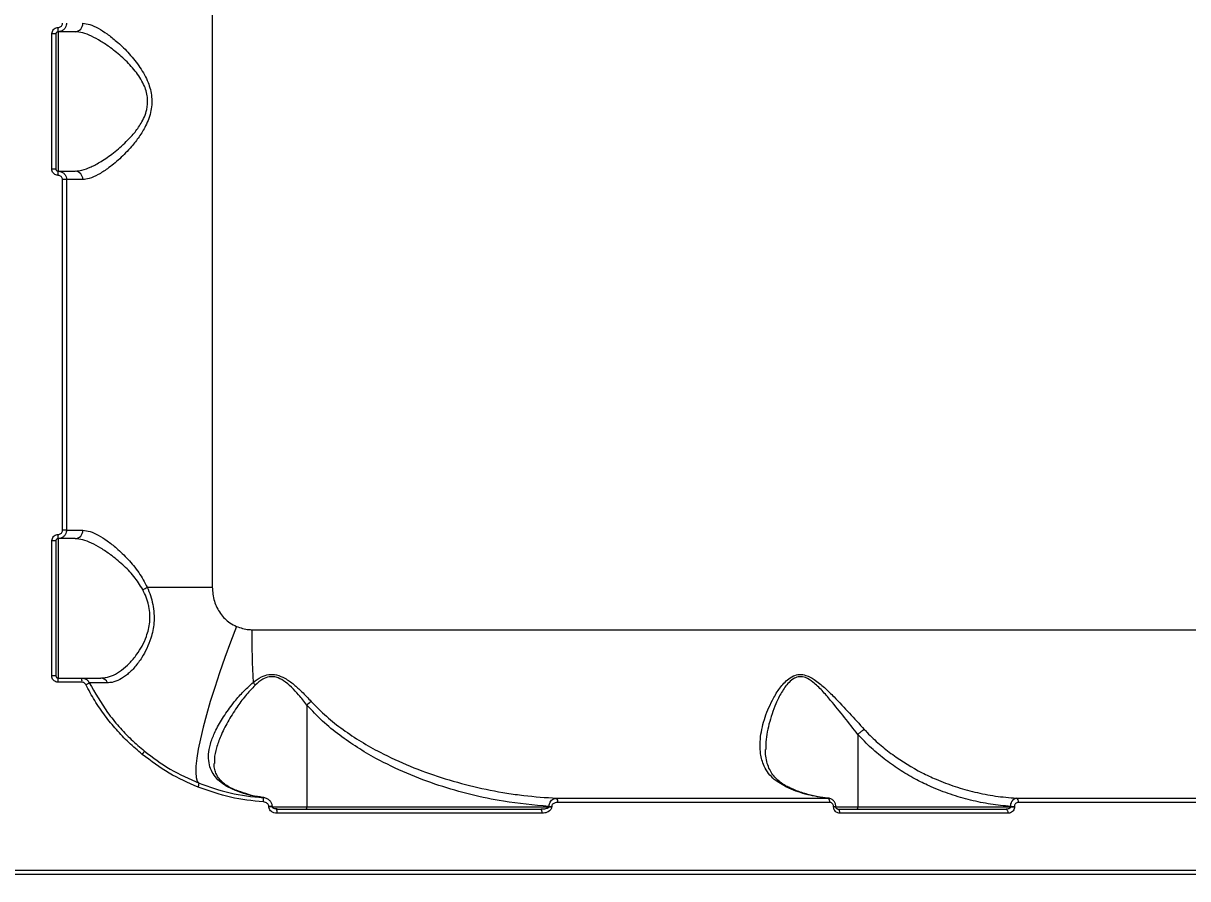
# Model space of a CAD drawing. Header units: millimetres. Extents: x -6796 to 9036, y -6828 to 5710.
# Drawn here: x -2676.7 to -2401.1, y -1314.9 to -1112.4 of the extents above; entities that cross this region are included whole.
import ezdxf

# ---------------------------------------------------------------- set-up
doc = ezdxf.new("R2010")
doc.units = ezdxf.units.MM
doc.layers.add('DIKOM_РАЗМЕР_ЗОНА', color=7, linetype='Continuous')
doc.layers.add('DIKOM_РАЗМЕР_ОБЪЕКТА', color=7, linetype='Continuous')
doc.styles.add('style1', font='arial.ttf', dxfattribs={"width": 0.8})
doc.dimstyles.new('1-50', dxfattribs={"dimtxt": 300, "dimasz": 200, "dimexe": 100, "dimexo": 0, "dimgap": 100, "dimtad": 1, "dimtxsty": 'style1', "dimcen": 200, "dimclrd": 7, "dimclre": 7, "dimclrt": 7, "dimadec": 1, "dimazin": 2, "dimtfac": 1, "dimtmove": 0, "dimatfit": 2, "dimfxl": 0, "dimlwd": 25, "dimlwe": 18, "dimarcsym": 0})

# ---------------------------------------------------------------- blocks, each defined once
blk = doc.blocks.new('*D11')
at = {"layer": 'Defpoints', "color": 0, "transparency": 16777216}
for p in [(-5295.52, 688.88), (5479.37, 352.85), (5479.37, -5858.19)]:
    blk.add_point(p, dxfattribs=at)
at = {"layer": 'DIKOM_РАЗМЕР_ОБЪЕКТА', "color": 7, "lineweight": 18, "transparency": 16777216}
for p, q in [((-5295.52, 688.88), (-5295.52, -5958.19)), ((5479.37, 352.85), (5479.37, -5958.19))]:
    blk.add_line(p, q, dxfattribs=at)
at = {"layer": 'DIKOM_РАЗМЕР_ОБЪЕКТА', "color": 7, "lineweight": 25, "transparency": 16777216}
blk.add_line((-5095.52, -5858.19), (5279.37, -5858.19), dxfattribs=at)
at = {"layer": 'DIKOM_РАЗМЕР_ОБЪЕКТА', "color": 7, "transparency": 16777216}
for points in [[(-5095.52, -5824.85), (-5095.52, -5891.52), (-5295.52, -5858.19)], [(5279.37, -5824.85), (5279.37, -5891.52), (5479.37, -5858.19)]]:
    blk.add_solid(points, dxfattribs=at)
at = {"layer": 'DIKOM_РАЗМЕР_ОБЪЕКТА', "color": 7, "transparency": 16777216, "insert": (180.34, -5605.01), "char_height": 300, "attachment_point": 5, "style": 'style1'}
blk.add_mtext('10800', dxfattribs=at)
blk = doc.blocks.new('*D14')
at = {"layer": 'Defpoints', "color": 0, "transparency": 16777216}
for p in [(-6795.52, 688.88), (6979.37, 688.88), (6979.37, -6727.83)]:
    blk.add_point(p, dxfattribs=at)
at = {"layer": 'DIKOM_РАЗМЕР_ЗОНА', "color": 7, "lineweight": 18, "transparency": 16777216}
for p, q in [((-6795.52, 688.88), (-6795.52, -6827.83)), ((6979.37, 688.88), (6979.37, -6827.83))]:
    blk.add_line(p, q, dxfattribs=at)
at = {"layer": 'DIKOM_РАЗМЕР_ЗОНА', "color": 7, "lineweight": 25, "transparency": 16777216}
blk.add_line((-6595.52, -6727.83), (6779.37, -6727.83), dxfattribs=at)
at = {"layer": 'DIKOM_РАЗМЕР_ЗОНА', "color": 7, "transparency": 16777216}
for points in [[(-6595.52, -6694.5), (-6595.52, -6761.17), (-6795.52, -6727.83)], [(6779.37, -6694.5), (6779.37, -6761.17), (6979.37, -6727.83)]]:
    blk.add_solid(points, dxfattribs=at)
at = {"layer": 'DIKOM_РАЗМЕР_ЗОНА', "color": 7, "transparency": 16777216, "insert": (26.03, -6474.56), "char_height": 300, "attachment_point": 5, "style": 'style1'}
blk.add_mtext('13800', dxfattribs=at)

msp = doc.modelspace()

# ---------------------------------------------------------------- linework, layer by layer
at = {"color": 7, "linetype": 'Continuous', "lineweight": 15}
for p, q in [((-2632.011, -895.885), (-2632.011, -1245.885)), ((-2669.978, -1146.885), (-2669.978, -1114.885)), ((-2669.013, -1114.885), (-2669.978, -1114.885)), ((-2669.013, -1114.885), (-2669.013, -1146.885)), ((-2664.463, -1114.385), (-2668.513, -1114.385)), ((-2668.513, -1114.385), (-2668.513, -1147.385)), ((-2669.013, -1146.885), (-2669.978, -1146.885)), ((-2668.513, -1147.385), (-2664.463, -1147.385)), ((-2667.472, -1232.385), (-2667.472, -1149.385)), ((-2666.513, -1149.385), (-2667.472, -1149.385)), ((-2662.655, -1149.385), (-2666.513, -1149.385)), ((-2666.513, -1149.385), (-2666.513, -1232.385)), ((-2669.978, -1266.885), (-2669.978, -1234.885)), ((-2669.013, -1234.885), (-2669.978, -1234.885)), ((-2669.013, -1234.885), (-2669.013, -1266.885)), ((-2664.463, -1234.385), (-2668.513, -1234.385)), ((-2668.513, -1234.385), (-2668.513, -1267.385)), ((-2666.513, -1232.385), (-2667.472, -1232.385)), ((-2666.513, -1232.385), (-2662.655, -1232.385)), ((-2647.42, -1245.885), (-2632.011, -1245.885)), ((-2622.666, -1255.935), (-2302.513, -1255.935)), ((-2669.013, -1266.885), (-2669.978, -1266.885)), ((-2668.513, -1267.385), (-2662.9, -1267.385)), ((-2662.848, -1268.385), (-2668.475, -1268.385)), ((-2609.596, -1273.772), (-2609.596, -1297.885)), ((-2479.16, -1280.725), (-2479.16, -1297.885)), ((-2626.364, -1293.987), (-2626.335, -1293.999)), ((-2619.824, -1295.644), (-2620.469, -1295.556)), ((-2618.609, -1297.885), (-2618.609, -1297.791)), ((-2617.766, -1297.791), (-2618.609, -1297.791)), ((-2617.766, -1297.885), (-2618.609, -1297.885)), ((-2617.778, -1297.885), (-2609.596, -1297.885)), ((-2617.766, -1297.885), (-2617.766, -1297.791)), ((-2609.596, -1297.885), (-2552.308, -1297.885)), ((-2552.308, -1297.885), (-2552.308, -1297.764)), ((-2552.308, -1297.764), (-2551.661, -1297.764)), ((-2552.308, -1297.885), (-2551.661, -1297.885)), ((-2551.661, -1297.764), (-2551.661, -1297.885)), ((-2550.498, -1295.828), (-2486.318, -1295.828)), ((-2485.88, -1296.825), (-2550.202, -1296.825)), ((-2484.908, -1297.885), (-2484.908, -1297.852)), ((-2484.383, -1297.852), (-2484.908, -1297.852)), ((-2484.383, -1297.885), (-2484.908, -1297.885)), ((-2484.383, -1297.885), (-2484.383, -1297.852)), ((-2484.367, -1297.885), (-2479.16, -1297.885)), ((-2479.16, -1297.885), (-2443.006, -1297.885)), ((-2443.006, -1297.885), (-2443.006, -1297.782)), ((-2443.006, -1297.782), (-2442.106, -1297.782)), ((-2443.006, -1297.885), (-2442.106, -1297.885)), ((-2442.106, -1297.782), (-2442.106, -1297.885)), ((-2441.678, -1295.828), (-2375.846, -1295.828)), ((-2375.163, -1296.825), (-2441.141, -1296.825)), ((-2616.829, -1298.385), (-2554.312, -1298.385)), ((-2554.001, -1299.385), (-2616.667, -1299.385)), ((-2483.97, -1298.385), (-2444.201, -1298.385)), ((-2443.628, -1299.385), (-2483.491, -1299.385)), ((-2265.513, -1313.885), (-2683.513, -1313.885)), ((-2683.511, -1312.885), (-2264.513, -1312.885))]:
    msp.add_line(p, q, dxfattribs=at)
at = {"color": 7, "linetype": 'Continuous', "lineweight": 15, "flags": 128}
for points in [[(-2626.307, -1255.176), (-2627.714, -1258.869), (-2629.046, -1262.527), (-2630.292, -1266.112), (-2631.437, -1269.588), (-2632.472, -1272.923), (-2633.386, -1276.082), (-2634.17, -1279.035), (-2634.816, -1281.752), (-2635.318, -1284.207), (-2635.671, -1286.376), (-2635.871, -1288.236), (-2635.917, -1289.77), (-2635.807, -1290.962), (-2635.544, -1291.801), (-2635.129, -1292.279)], [(-2626.691, -1293.932), (-2626.44, -1293.961), (-2626.364, -1293.987)], [(-2609.762, -1298.385), (-2609.73, -1298.376), (-2609.699, -1298.347), (-2609.67, -1298.301), (-2609.645, -1298.239), (-2609.624, -1298.163), (-2609.609, -1298.076), (-2609.6, -1297.983), (-2609.596, -1297.885)], [(-2486.318, -1295.828), (-2486.231, -1295.859), (-2486.148, -1295.924), (-2486.072, -1296.02), (-2486.006, -1296.145), (-2485.953, -1296.293), (-2485.913, -1296.459), (-2485.888, -1296.639), (-2485.88, -1296.825)], [(-2479.323, -1298.385), (-2479.291, -1298.376), (-2479.261, -1298.347), (-2479.233, -1298.301), (-2479.208, -1298.239), (-2479.188, -1298.163), (-2479.173, -1298.076), (-2479.164, -1297.983), (-2479.16, -1297.885)], [(-2554.312, -1298.385), (-2554.252, -1298.404), (-2554.193, -1298.461), (-2554.139, -1298.554), (-2554.093, -1298.678), (-2554.054, -1298.83), (-2554.025, -1299.002), (-2554.007, -1299.19), (-2554.001, -1299.385)], [(-2483.97, -1298.385), (-2483.877, -1298.404), (-2483.787, -1298.461), (-2483.704, -1298.554), (-2483.631, -1298.678), (-2483.572, -1298.83), (-2483.528, -1299.002), (-2483.5, -1299.19), (-2483.491, -1299.385)], [(-2444.201, -1298.385), (-2444.09, -1298.404), (-2443.982, -1298.461), (-2443.883, -1298.554), (-2443.796, -1298.678), (-2443.725, -1298.83), (-2443.672, -1299.002), (-2443.639, -1299.19), (-2443.628, -1299.385)]]:
    msp.add_lwpolyline(points, dxfattribs=at)
at = {"color": 7, "linetype": 'Continuous', "lineweight": 15}
for centre, radius, start, end in [((-2675.057, -1113.633), 6.586, 353.44473, 2.15899), ((-2664.564, -1112.477), 1.911, 273.04808, 2.75225), ((-2675.053, -1148.137), 6.583, 357.83964, 6.55716), ((-2664.564, -1149.293), 1.911, 357.24608, 86.957), ((-2675.052, -1233.633), 6.582, 353.44208, 2.16112), ((-2664.564, -1232.477), 1.911, 273.041, 2.75592), ((-2651.36, -1239.547), 7.464, 292.82743, 301.87054), ((-2386.099, -1256.049), 236.566, 179.97246, 182.99591), ((-2675.053, -1268.137), 6.583, 357.83964, 6.55716), ((-2667.745, -1268.137), 4.903, 357.10092, 8.82284), ((-2658.467, -1269.145), 1.761, 21.13645, 88.17282), ((-2666.109, -1260.223), 9.65, 295.50115, 301.15768), ((-2626.772, -1272.583), 6.084, 35.65479, 43.27017), ((-2603.642, -1279.873), 8.525, 125.38581, 134.30449), ((-2651.224, -1283.03), 3.554, 317.20384, 332.53955), ((-2637.503, -1292.123), 2.379, 332.89975, 356.23517), ((-2621.842, -1296.362), 1.967, 349.75469, 19.14979), ((-2551.347, -1296.623), 1.163, 349.98126, 43.11791), ((-2442.057, -1296.675), 0.928, 350.70742, 65.90716), ((-2618.335, -1299.141), 1.685, 351.68039, 26.65676)]:
    msp.add_arc(centre, radius, start, end, dxfattribs=at)
for points, knots in [([(-2669.978, -1114.885), (-2669.971, -1114.775), (-2669.953, -1114.496), (-2669.773, -1114.075), (-2669.433, -1113.694), (-2668.982, -1113.435), (-2668.644, -1113.402), (-2668.475, -1113.385)], [0, 0, 0, 0, 0.1406343, 0.3550986, 0.5698634, 0.7848441, 1, 1, 1, 1]), ([(-2666.513, -1112.385), (-2666.523, -1112.532), (-2666.547, -1112.903), (-2666.786, -1113.465), (-2667.238, -1113.973), (-2667.838, -1114.319), (-2668.288, -1114.363), (-2668.513, -1114.385)], [0, 0, 0, 0, 0.140738, 0.355445, 0.570256, 0.7851193, 1, 1, 1, 1]), ([(-2668.475, -1113.385), (-2668.362, -1113.374), (-2668.137, -1113.352), (-2667.836, -1113.179), (-2667.61, -1112.925), (-2667.49, -1112.644), (-2667.477, -1112.459), (-2667.472, -1112.385)], [0, 0, 0, 0, 0.2150851, 0.4301976, 0.6449235, 0.8594073, 1, 1, 1, 1]), ([(-2662.655, -1112.385), (-2662.11, -1112.447), (-2661.002, -1112.572), (-2659.029, -1113.495), (-2656.899, -1114.847), (-2654.532, -1116.72), (-2651.954, -1119.182), (-2649.384, -1122.258), (-2647.339, -1125.675), (-2646.393, -1128.787), (-2646.264, -1131.232), (-2646.48, -1133.101), (-2647, -1134.947), (-2647.917, -1137.052), (-2649.301, -1139.309), (-2651.383, -1141.949), (-2653.95, -1144.556), (-2656.65, -1146.764), (-2659.077, -1148.31), (-2661.065, -1149.218), (-2662.157, -1149.333), (-2662.655, -1149.385)], [0, 0, 0, 0, 0.0545819, 0.1110304, 0.1659451, 0.2220121, 0.289071, 0.3579591, 0.4226731, 0.4774042, 0.5047499, 0.533099, 0.5623537, 0.5923825, 0.6398894, 0.6885833, 0.7592842, 0.8320594, 0.8901606, 0.9498681, 1, 1, 1, 1]), ([(-2668.513, -1114.385), (-2668.569, -1114.391), (-2668.682, -1114.402), (-2668.831, -1114.488), (-2668.945, -1114.615), (-2669.005, -1114.756), (-2669.011, -1114.848), (-2669.013, -1114.885)], [0, 0, 0, 0, 0.2153446, 0.4305333, 0.6452382, 0.8595842, 1, 1, 1, 1]), ([(-2664.463, -1147.385), (-2663.938, -1147.338), (-2662.802, -1147.236), (-2660.722, -1146.433), (-2658.209, -1145.079), (-2655.363, -1143.11), (-2652.69, -1140.815), (-2650.474, -1138.438), (-2649.023, -1136.446), (-2648.039, -1134.539), (-2647.384, -1132.607), (-2647.24, -1130.875), (-2647.432, -1129.254), (-2647.758, -1127.968), (-2648.704, -1125.778), (-2650.539, -1123.18), (-2653.22, -1120.453), (-2655.904, -1118.273), (-2658.404, -1116.59), (-2660.614, -1115.395), (-2662.698, -1114.56), (-2663.869, -1114.444), (-2664.463, -1114.385)], [0, 0, 0, 0, 0.0507138, 0.1099157, 0.1707239, 0.2426528, 0.3164731, 0.3637492, 0.4119876, 0.4400468, 0.4688587, 0.5101, 0.5210866, 0.5468186, 0.5734084, 0.6369327, 0.704613, 0.7741503, 0.830253, 0.8873305, 0.9428806, 1, 1, 1, 1]), ([(-2668.475, -1148.385), (-2668.586, -1148.378), (-2668.866, -1148.36), (-2669.288, -1148.179), (-2669.669, -1147.84), (-2669.929, -1147.391), (-2669.962, -1147.054), (-2669.978, -1146.885)], [0, 0, 0, 0, 0.1419053, 0.3567315, 0.5713164, 0.785737, 1, 1, 1, 1]), ([(-2669.013, -1146.885), (-2669.008, -1146.941), (-2668.997, -1147.054), (-2668.91, -1147.204), (-2668.783, -1147.317), (-2668.643, -1147.377), (-2668.55, -1147.383), (-2668.513, -1147.385)], [0, 0, 0, 0, 0.2140159, 0.4281825, 0.642988, 0.8581017, 1, 1, 1, 1]), ([(-2668.513, -1147.385), (-2668.365, -1147.395), (-2667.993, -1147.419), (-2667.431, -1147.66), (-2666.924, -1148.112), (-2666.579, -1148.711), (-2666.535, -1149.16), (-2666.513, -1149.385)], [0, 0, 0, 0, 0.1417407, 0.3564094, 0.5709485, 0.7854688, 1, 1, 1, 1]), ([(-2667.472, -1149.385), (-2667.484, -1149.273), (-2667.506, -1149.048), (-2667.678, -1148.748), (-2667.932, -1148.522), (-2668.214, -1148.402), (-2668.401, -1148.39), (-2668.475, -1148.385)], [0, 0, 0, 0, 0.2142576, 0.4285799, 0.6431713, 0.858079, 1, 1, 1, 1]), ([(-2669.978, -1234.885), (-2669.971, -1234.775), (-2669.953, -1234.496), (-2669.773, -1234.075), (-2669.433, -1233.694), (-2668.982, -1233.435), (-2668.644, -1233.402), (-2668.475, -1233.385)], [0, 0, 0, 0, 0.1406343, 0.3550986, 0.5698634, 0.7848441, 1, 1, 1, 1]), ([(-2668.513, -1234.385), (-2668.569, -1234.391), (-2668.682, -1234.402), (-2668.831, -1234.488), (-2668.945, -1234.615), (-2669.005, -1234.756), (-2669.011, -1234.848), (-2669.013, -1234.885)], [0, 0, 0, 0, 0.2153645, 0.4305478, 0.6452472, 0.8595878, 1, 1, 1, 1]), ([(-2666.513, -1232.385), (-2666.523, -1232.532), (-2666.547, -1232.903), (-2666.786, -1233.465), (-2667.238, -1233.973), (-2667.838, -1234.319), (-2668.288, -1234.363), (-2668.513, -1234.385)], [0, 0, 0, 0, 0.1407389, 0.3554473, 0.5702596, 0.7851243, 1, 1, 1, 1]), ([(-2668.475, -1233.385), (-2668.362, -1233.374), (-2668.137, -1233.352), (-2667.836, -1233.179), (-2667.609, -1232.925), (-2667.49, -1232.644), (-2667.477, -1232.459), (-2667.472, -1232.385)], [0, 0, 0, 0, 0.2150862, 0.4301999, 0.6449269, 0.8594822, 1, 1, 1, 1]), ([(-2648.465, -1246.426), (-2649.128, -1245.359), (-2650.513, -1243.132), (-2653.233, -1240.462), (-2655.901, -1238.271), (-2658.405, -1236.59), (-2660.614, -1235.395), (-2662.698, -1234.56), (-2663.869, -1234.444), (-2664.463, -1234.385)], [0, 0, 0, 0, 0.1463763, 0.3055, 0.4689928, 0.6008987, 0.7350964, 0.8657033, 1, 1, 1, 1]), ([(-2662.655, -1232.385), (-2662.1, -1232.45), (-2660.989, -1232.578), (-2659.012, -1233.504), (-2656.89, -1234.853), (-2654.511, -1236.737), (-2651.945, -1239.198), (-2649.349, -1242.227), (-2648.048, -1244.694), (-2647.42, -1245.885)], [0, 0, 0, 0, 0.1316575, 0.2634867, 0.395141, 0.5268755, 0.688302, 0.8495354, 1, 1, 1, 1]), ([(-2647.42, -1245.885), (-2647.148, -1246.537), (-2646.604, -1247.839), (-2646.041, -1249.94), (-2645.758, -1252.109), (-2645.785, -1254.854), (-2646.39, -1257.7), (-2647.469, -1260.408), (-2648.758, -1262.74), (-2650.318, -1264.849), (-2652.104, -1266.615), (-2653.924, -1267.833), (-2655.512, -1268.435), (-2656.462, -1268.489), (-2656.825, -1268.51)], [0, 0, 0, 0, 0.0610623, 0.1220475, 0.1836224, 0.245192, 0.3548589, 0.4369255, 0.5190987, 0.6228194, 0.7265967, 0.8310889, 0.9355781, 1, 1, 1, 1]), ([(-2632.011, -1245.885), (-2631.914, -1246.999), (-2631.722, -1249.204), (-2630.206, -1252.154), (-2628.281, -1254.16), (-2626.827, -1254.908), (-2626.307, -1255.176)], [0, 0, 0, 0, 0.288574, 0.5716274, 0.8470514, 1, 1, 1, 1]), ([(-2658.411, -1267.385), (-2658.031, -1267.364), (-2657.042, -1267.308), (-2655.382, -1266.744), (-2653.481, -1265.609), (-2651.601, -1263.96), (-2649.963, -1262.009), (-2648.593, -1259.834), (-2647.442, -1257.337), (-2646.795, -1254.738), (-2646.729, -1252.294), (-2646.901, -1250.954), (-2647.194, -1249.595), (-2647.61, -1248.214), (-2648.177, -1247.027), (-2648.465, -1246.426)], [0, 0, 0, 0, 0.0653909, 0.1703674, 0.277941, 0.3818141, 0.4884112, 0.5695625, 0.6527939, 0.760419, 0.8151631, 0.8718862, 0.8800443, 0.9392025, 1, 1, 1, 1]), ([(-2626.307, -1255.176), (-2625.327, -1255.504), (-2624.244, -1255.866), (-2623.001, -1255.931), (-2622.78, -1255.934), (-2622.666, -1255.935)], [0, 0, 0, 0, 0.8217832, 0.9078699, 1, 1, 1, 1]), ([(-2668.475, -1268.385), (-2668.586, -1268.378), (-2668.866, -1268.359), (-2669.288, -1268.179), (-2669.669, -1267.84), (-2669.929, -1267.391), (-2669.962, -1267.054), (-2669.978, -1266.885)], [0, 0, 0, 0, 0.1419129, 0.3567227, 0.5713105, 0.785734, 1, 1, 1, 1]), ([(-2669.013, -1266.885), (-2669.008, -1266.941), (-2668.997, -1267.054), (-2668.91, -1267.204), (-2668.783, -1267.317), (-2668.643, -1267.377), (-2668.55, -1267.383), (-2668.513, -1267.385)], [0, 0, 0, 0, 0.2140159, 0.4281825, 0.642988, 0.8581017, 1, 1, 1, 1]), ([(-2662.9, -1267.385), (-2662.84, -1267.387), (-2662.556, -1267.395), (-2662.058, -1267.533), (-2661.48, -1267.909), (-2661.237, -1268.291), (-2661.116, -1268.481)], [0, 0, 0, 0, 0.0819095, 0.3881014, 0.6939995, 1, 1, 1, 1]), ([(-2662.9, -1267.385), (-2662.813, -1267.385), (-2662.628, -1267.385), (-2661.17, -1267.385), (-2659.339, -1267.385), (-2658.411, -1267.385)], [0, 0, 0, 0, 0.3069735, 0.6484679, 1, 1, 1, 1]), ([(-2622.342, -1268.413), (-2621.704, -1267.938), (-2620.592, -1267.111), (-2618.645, -1266.467), (-2616.674, -1266.56), (-2614.632, -1267.447), (-2612.652, -1268.87), (-2610.602, -1270.76), (-2609.301, -1272.15), (-2608.579, -1272.923)], [0, 0, 0, 0, 0.1491147, 0.2596146, 0.3716438, 0.4987533, 0.6525279, 0.806978, 1, 1, 1, 1]), ([(-2609.596, -1273.772), (-2610.24, -1272.963), (-2611.387, -1271.521), (-2613.2, -1269.54), (-2614.949, -1268.05), (-2616.669, -1267.155), (-2617.88, -1267.026), (-2618.964, -1267.157), (-2620.313, -1267.689), (-2621.271, -1268.54), (-2621.829, -1269.037)], [0, 0, 0, 0, 0.2010503, 0.3584004, 0.5149456, 0.6384965, 0.7217798, 0.7449641, 0.8512737, 1, 1, 1, 1]), ([(-2496.315, -1293.069), (-2497.379, -1292.452), (-2499.112, -1291.445), (-2500.661, -1289.572), (-2501.753, -1287.548), (-2502.366, -1284.952), (-2502.351, -1281.413), (-2501.477, -1277.233), (-2499.819, -1273.255), (-2497.943, -1270.017), (-2496.254, -1268.03), (-2494.547, -1266.842), (-2493.015, -1266.431), (-2491.278, -1266.693), (-2489.248, -1267.806), (-2487.051, -1269.617), (-2484.32, -1272.344), (-2481.166, -1275.693), (-2478.827, -1278.259), (-2477.657, -1279.542)], [0, 0, 0, 0, 0.0742528, 0.1210076, 0.1678004, 0.238549, 0.3094155, 0.4070053, 0.5046749, 0.5609036, 0.6168511, 0.6484717, 0.6753783, 0.7024486, 0.738673, 0.7876386, 0.8368227, 0.9184114, 1, 1, 1, 1]), ([(-2479.16, -1280.725), (-2480.218, -1279.382), (-2482.333, -1276.695), (-2485.166, -1273.193), (-2487.608, -1270.33), (-2489.561, -1268.436), (-2491.382, -1267.241), (-2492.96, -1266.953), (-2494.336, -1267.399), (-2495.852, -1268.67), (-2497.324, -1270.754), (-2498.948, -1274.151), (-2500.328, -1278.298), (-2501.036, -1281.975), (-2500.961, -1283.878), (-2500.946, -1284.276)], [0, 0, 0, 0, 0.116111, 0.2322183, 0.3006187, 0.3686775, 0.416765, 0.451565, 0.4863403, 0.5285443, 0.6065468, 0.6849839, 0.8241064, 0.9631366, 1, 1, 1, 1]), ([(-2661.954, -1268.933), (-2662.015, -1268.838), (-2662.137, -1268.647), (-2662.426, -1268.459), (-2662.676, -1268.39), (-2662.818, -1268.386), (-2662.848, -1268.385)], [0, 0, 0, 0, 0.3057218, 0.6116819, 0.9180833, 1, 1, 1, 1]), ([(-2648.616, -1285.444), (-2649.688, -1284.53), (-2651.832, -1282.703), (-2654.75, -1279.636), (-2657.441, -1276.322), (-2659.887, -1272.765), (-2661.265, -1270.21), (-2661.954, -1268.933)], [0, 0, 0, 0, 0.197835, 0.3955015, 0.593167, 0.7965863, 1, 1, 1, 1]), ([(-2656.825, -1268.51), (-2657.693, -1268.505), (-2659.455, -1268.494), (-2660.691, -1268.487), (-2661.087, -1268.483), (-2661.11, -1268.482), (-2661.116, -1268.481)], [0, 0, 0, 0, 0.3414957, 0.6929954, 0.9180116, 1, 1, 1, 1]), ([(-2661.116, -1268.481), (-2659.755, -1270.889), (-2657.693, -1274.537), (-2654.146, -1278.882), (-2651.248, -1281.955), (-2649.12, -1283.773), (-2648.07, -1284.669)], [0, 0, 0, 0, 0.3951684, 0.5986711, 0.8021653, 1, 1, 1, 1]), ([(-2626.691, -1293.932), (-2627.381, -1293.616), (-2628.761, -1292.985), (-2630.383, -1291.786), (-2631.629, -1290.409), (-2632.499, -1288.79), (-2632.923, -1286.947), (-2632.884, -1284.788), (-2632.315, -1282.379), (-2631.151, -1279.594), (-2629.397, -1276.541), (-2627.203, -1273.535), (-2624.893, -1270.745), (-2623.192, -1269.19), (-2622.342, -1268.413)], [0, 0, 0, 0, 0.0676053, 0.1352412, 0.2056861, 0.2761656, 0.3555586, 0.4349963, 0.5267492, 0.6185533, 0.7258802, 0.8332497, 0.9166779, 1, 1, 1, 1]), ([(-2621.829, -1269.037), (-2622.637, -1269.888), (-2624.253, -1271.591), (-2626.395, -1274.585), (-2628.419, -1277.776), (-2630.025, -1280.987), (-2631.055, -1283.904), (-2631.543, -1286.06), (-2631.51, -1287.233), (-2631.5, -1287.581)], [0, 0, 0, 0, 0.1405081, 0.2812142, 0.4586054, 0.6359289, 0.7862637, 0.9365135, 1, 1, 1, 1]), ([(-2608.579, -1272.923), (-2607.403, -1274.124), (-2605.05, -1276.528), (-2601.045, -1279.645), (-2596.796, -1282.473), (-2591.516, -1285.437), (-2585.208, -1288.349), (-2577.784, -1291.038), (-2570.128, -1293.165), (-2563.578, -1294.453), (-2557.033, -1295.39), (-2553.096, -1295.654), (-2550.498, -1295.828)], [0, 0, 0, 0, 0.0776032, 0.1552629, 0.23547, 0.3156951, 0.4385198, 0.561375, 0.687283, 0.8132006, 0.8767639, 1, 1, 1, 1]), ([(-2552.308, -1297.764), (-2555.91, -1297.441), (-2562.122, -1296.885), (-2570.813, -1295.057), (-2578.464, -1292.875), (-2585.995, -1290.048), (-2592.407, -1286.961), (-2597.678, -1283.869), (-2601.91, -1280.938), (-2605.972, -1277.65), (-2608.389, -1275.064), (-2609.596, -1273.772)], [0, 0, 0, 0, 0.1721627, 0.2969448, 0.4217202, 0.549576, 0.677395, 0.7569483, 0.8364867, 0.9182756, 1, 1, 1, 1]), ([(-2479.159, -1280.722), (-2479.16, -1280.722), (-2479.16, -1280.723), (-2479.16, -1280.724), (-2479.16, -1280.725), (-2479.16, -1280.725)], [0, 0, 0, 0, 0.2741321, 0.6990296, 1, 1, 1, 1]), ([(-2479.159, -1280.722), (-2478.997, -1280.567), (-2478.673, -1280.259), (-2478.194, -1279.885), (-2477.859, -1279.658), (-2477.704, -1279.57), (-2477.657, -1279.542)], [0, 0, 0, 0, 0.3252551, 0.6505332, 0.8925054, 1, 1, 1, 1]), ([(-2443.006, -1297.782), (-2444.597, -1297.626), (-2447.779, -1297.315), (-2452.531, -1296.338), (-2457.238, -1294.976), (-2461.482, -1293.327), (-2465.398, -1291.441), (-2468.989, -1289.37), (-2472.597, -1286.858), (-2476.042, -1284.015), (-2478.12, -1281.819), (-2479.159, -1280.722)], [0, 0, 0, 0, 0.1183251, 0.2366551, 0.3581438, 0.479627, 0.5712591, 0.6768315, 0.7823883, 0.8912059, 1, 1, 1, 1]), ([(-2477.657, -1279.542), (-2477.43, -1279.786), (-2476.288, -1281.009), (-2474.097, -1283.074), (-2469.869, -1286.44), (-2465.347, -1289.196), (-2460.321, -1291.55), (-2456.156, -1293.123), (-2451.452, -1294.446), (-2446.618, -1295.401), (-2443.324, -1295.686), (-2441.678, -1295.828)], [0, 0, 0, 0, 0.0242943, 0.1222467, 0.2202152, 0.4215139, 0.5118864, 0.632236, 0.7525905, 0.8762986, 1, 1, 1, 1]), ([(-2495.761, -1293.124), (-2495.823, -1293.097), (-2496.39, -1292.849), (-2497.28, -1292.262), (-2498.424, -1291.354), (-2499.363, -1290.286), (-2500.105, -1289.054), (-2500.672, -1287.559), (-2501.014, -1285.964), (-2501.037, -1284.802), (-2501.048, -1284.27)], [0, 0, 0, 0, 0.0148794, 0.1349937, 0.2627055, 0.397901, 0.5421671, 0.6957703, 0.8606688, 1, 1, 1, 1]), ([(-2635.385, -1293.206), (-2637.707, -1292.179), (-2642.406, -1290.099), (-2646.53, -1287.008), (-2648.616, -1285.444)], [0, 0, 0, 0, 0.4941728, 1, 1, 1, 1]), ([(-2648.07, -1284.669), (-2646.079, -1286.168), (-2642.05, -1289.201), (-2637.454, -1291.245), (-2635.129, -1292.279)], [0, 0, 0, 0, 0.4941686, 1, 1, 1, 1]), ([(-2626.329, -1293.979), (-2626.545, -1293.896), (-2627.282, -1293.612), (-2628.315, -1293.025), (-2629.418, -1292.244), (-2630.275, -1291.378), (-2630.936, -1290.419), (-2631.362, -1289.325), (-2631.569, -1288.377), (-2631.532, -1287.733), (-2631.524, -1287.584)], [0, 0, 0, 0, 0.0545916, 0.186559, 0.3226452, 0.4613495, 0.6105403, 0.7719525, 0.9473393, 1, 1, 1, 1]), ([(-2635.129, -1292.279), (-2632.697, -1293.14), (-2627.773, -1294.885), (-2622.601, -1295.438), (-2619.983, -1295.717)], [0, 0, 0, 0, 0.4938146, 1, 1, 1, 1]), ([(-2619.906, -1296.712), (-2622.516, -1296.437), (-2627.801, -1295.879), (-2632.836, -1294.104), (-2635.385, -1293.206)], [0, 0, 0, 0, 0.493865, 1, 1, 1, 1]), ([(-2619.983, -1295.717), (-2621.113, -1295.533), (-2623.383, -1295.162), (-2625.585, -1294.343), (-2626.691, -1293.932)], [0, 0, 0, 0, 0.4974123, 1, 1, 1, 1]), ([(-2620.469, -1295.556), (-2620.756, -1295.52), (-2621.975, -1295.368), (-2623.946, -1294.849), (-2625.597, -1294.211), (-2626.344, -1293.922)], [0, 0, 0, 0, 0.1438466, 0.6125526, 1, 1, 1, 1]), ([(-2496.315, -1293.069), (-2496.295, -1293.066), (-2496.126, -1293.038), (-2495.93, -1293.029), (-2495.808, -1293.126), (-2495.793, -1293.138)], [0, 0, 0, 0, 0.1052008, 0.8928959, 1, 1, 1, 1]), ([(-2486.318, -1295.828), (-2487.905, -1295.609), (-2491.016, -1295.18), (-2494.326, -1293.994), (-2496.042, -1293.196), (-2496.315, -1293.069)], [0, 0, 0, 0, 0.4665352, 0.9150097, 1, 1, 1, 1]), ([(-2486.201, -1295.82), (-2486.285, -1295.817), (-2487.322, -1295.775), (-2489.303, -1295.405), (-2492.111, -1294.664), (-2494.275, -1293.88), (-2495.469, -1293.257), (-2495.771, -1293.1)], [0, 0, 0, 0, 0.0255692, 0.3176952, 0.6098529, 0.9011845, 1, 1, 1, 1]), ([(-2617.786, -1297.792), (-2617.793, -1297.619), (-2617.808, -1297.236), (-2618.093, -1296.694), (-2618.558, -1296.205), (-2619.213, -1295.848), (-2619.748, -1295.713), (-2620.043, -1295.713), (-2620.06, -1295.713)], [0, 0, 0, 0, 0.1511349, 0.3334966, 0.5232445, 0.7396528, 0.9847489, 1, 1, 1, 1]), ([(-2618.609, -1297.791), (-2618.614, -1297.728), (-2618.626, -1297.567), (-2618.747, -1297.302), (-2619.01, -1297.016), (-2619.412, -1296.786), (-2619.74, -1296.737), (-2619.906, -1296.712)], [0, 0, 0, 0, 0.1010842, 0.2612785, 0.4606455, 0.7265146, 1, 1, 1, 1]), ([(-2616.667, -1299.385), (-2616.918, -1299.364), (-2617.395, -1299.323), (-2617.989, -1299.023), (-2618.378, -1298.638), (-2618.578, -1298.248), (-2618.6, -1297.995), (-2618.609, -1297.885)], [0, 0, 0, 0, 0.2791706, 0.5294115, 0.721604, 0.8794102, 1, 1, 1, 1]), ([(-2616.663, -1298.376), (-2616.753, -1298.381), (-2617.023, -1298.396), (-2617.387, -1298.3), (-2617.653, -1298.114), (-2617.746, -1297.983), (-2617.767, -1297.906), (-2617.766, -1297.86), (-2617.759, -1297.836), (-2617.755, -1297.825)], [0, 0, 0, 0, 0.1995208, 0.5949888, 0.8023049, 0.9046014, 0.9444467, 0.9748282, 1, 1, 1, 1]), ([(-2554.312, -1298.385), (-2553.957, -1298.374), (-2553.442, -1298.357), (-2552.83, -1298.232), (-2552.522, -1298.123), (-2552.367, -1298.017), (-2552.314, -1297.938), (-2552.31, -1297.902), (-2552.308, -1297.885)], [0, 0, 0, 0, 0.4958219, 0.719778, 0.8702963, 0.9510261, 0.9759306, 1, 1, 1, 1]), ([(-2551.661, -1297.885), (-2551.67, -1297.983), (-2551.69, -1298.203), (-2551.877, -1298.553), (-2552.235, -1298.905), (-2552.906, -1299.26), (-2553.536, -1299.379), (-2553.955, -1299.385), (-2554.001, -1299.385)], [0, 0, 0, 0, 0.0933806, 0.2087117, 0.3720593, 0.5793146, 0.9536361, 1, 1, 1, 1]), ([(-2552.308, -1297.764), (-2552.298, -1297.639), (-2552.277, -1297.367), (-2552.133, -1296.931), (-2551.864, -1296.489), (-2551.412, -1296.074), (-2550.928, -1295.864), (-2550.597, -1295.836), (-2550.498, -1295.828)], [0, 0, 0, 0, 0.1137252, 0.2493331, 0.4226996, 0.6134928, 0.8848097, 1, 1, 1, 1]), ([(-2550.202, -1296.825), (-2550.472, -1296.849), (-2550.865, -1296.883), (-2551.308, -1297.125), (-2551.528, -1297.34), (-2551.643, -1297.562), (-2551.655, -1297.701), (-2551.661, -1297.764)], [0, 0, 0, 0, 0.4299363, 0.6257464, 0.7881132, 0.9052714, 1, 1, 1, 1]), ([(-2484.396, -1297.852), (-2484.392, -1297.808), (-2484.368, -1297.521), (-2484.533, -1296.989), (-2484.948, -1296.359), (-2485.58, -1295.955), (-2486.094, -1295.78), (-2486.348, -1295.827), (-2486.354, -1295.828)], [0, 0, 0, 0, 0.0419751, 0.2718194, 0.5072914, 0.7485202, 0.9944138, 1, 1, 1, 1]), ([(-2484.908, -1297.852), (-2484.917, -1297.743), (-2484.937, -1297.526), (-2485.087, -1297.233), (-2485.311, -1297), (-2485.588, -1296.852), (-2485.787, -1296.834), (-2485.88, -1296.825)], [0, 0, 0, 0, 0.195123, 0.3901144, 0.5932072, 0.811094, 1, 1, 1, 1]), ([(-2483.491, -1299.385), (-2483.626, -1299.373), (-2483.915, -1299.348), (-2484.317, -1299.134), (-2484.645, -1298.795), (-2484.865, -1298.366), (-2484.893, -1298.045), (-2484.908, -1297.885)], [0, 0, 0, 0, 0.189034, 0.4044948, 0.60685, 0.8033725, 1, 1, 1, 1]), ([(-2483.998, -1298.367), (-2484.047, -1298.365), (-2484.133, -1298.361), (-2484.257, -1298.254), (-2484.338, -1298.124), (-2484.378, -1297.992), (-2484.387, -1297.872), (-2484.377, -1297.803), (-2484.372, -1297.774)], [0, 0, 0, 0, 0.305284, 0.5392641, 0.6957752, 0.8158185, 0.9217022, 1, 1, 1, 1]), ([(-2444.201, -1298.385), (-2444.039, -1298.378), (-2443.753, -1298.364), (-2443.394, -1298.266), (-2443.173, -1298.152), (-2443.063, -1298.045), (-2443.014, -1297.965), (-2443.008, -1297.909), (-2443.006, -1297.885)], [0, 0, 0, 0, 0.3508852, 0.618196, 0.8028989, 0.8793405, 0.9492391, 1, 1, 1, 1]), ([(-2442.106, -1297.885), (-2442.109, -1297.955), (-2442.12, -1298.197), (-2442.255, -1298.593), (-2442.569, -1299.001), (-2443.036, -1299.318), (-2443.419, -1299.361), (-2443.628, -1299.385)], [0, 0, 0, 0, 0.0796188, 0.2757208, 0.4707531, 0.710515, 1, 1, 1, 1]), ([(-2443.006, -1297.782), (-2443, -1297.689), (-2442.982, -1297.383), (-2442.859, -1296.891), (-2442.594, -1296.366), (-2442.221, -1295.979), (-2441.89, -1295.842), (-2441.707, -1295.83), (-2441.678, -1295.828)], [0, 0, 0, 0, 0.0891743, 0.2936724, 0.4896234, 0.7164042, 0.9546145, 1, 1, 1, 1]), ([(-2441.141, -1296.825), (-2441.28, -1296.841), (-2441.525, -1296.869), (-2441.822, -1297.074), (-2442.014, -1297.332), (-2442.098, -1297.581), (-2442.104, -1297.735), (-2442.106, -1297.782)], [0, 0, 0, 0, 0.3025762, 0.5347263, 0.725469, 0.9170937, 1, 1, 1, 1])]:
    msp.add_open_spline(points, degree=3, knots=knots, dxfattribs=at)

# ---------------------------------------------------------------- dimensions: what is measured, and where the dimension line sits
at = {"layer": 'DIKOM_РАЗМЕР_ЗОНА', "color": 3}
dim = msp.add_linear_dim(base=(6979.369, -6727.833), p1=(-6795.523, 688.881), p2=(6979.369, 688.881), text='13800', dimstyle='1-50', dxfattribs=at)
dim.commit()
dim.dimension.update_dxf_attribs({"geometry": '*D14', "text_midpoint": (26.027, -6727.833), "dimtype": 160})
at = {"layer": 'DIKOM_РАЗМЕР_ОБЪЕКТА', "color": 3}
dim = msp.add_linear_dim(base=(5479.369, -5858.185), p1=(-5295.523, 688.88), p2=(5479.369, 352.849), text='10800', dimstyle='1-50', dxfattribs=at)
dim.commit()
dim.dimension.update_dxf_attribs({"geometry": '*D11', "text_midpoint": (180.342, -5858.185), "dimtype": 160})

doc.saveas('drawing.dxf')
